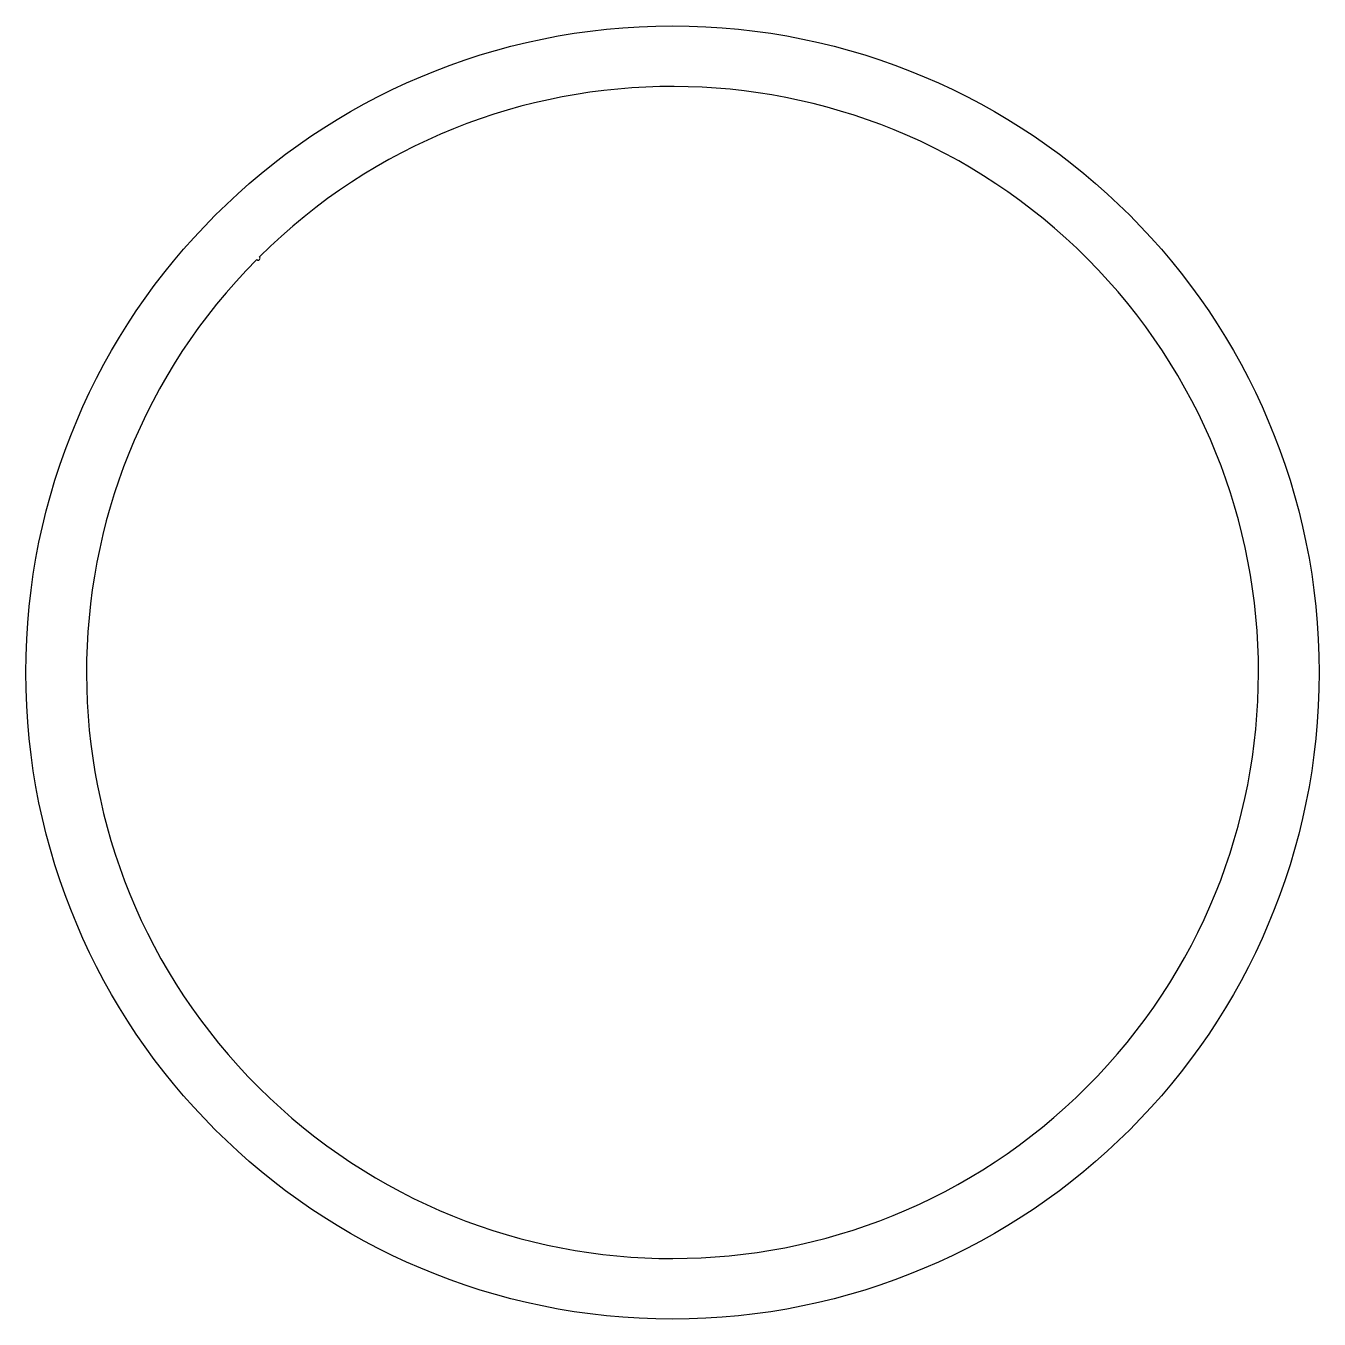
# Model space of a CAD drawing. Extents: x 1645.4 to 1709.4, y 1387.1 to 1451.1.
import ezdxf

# ---------------------------------------------------------------- set-up
doc = ezdxf.new("R2010")
doc.units = 0
doc.layers.get('0').update_dxf_attribs({"linetype": 'CONTINUOUS'})

msp = doc.modelspace()

# ---------------------------------------------------------------- linework, layer by layer
msp.add_circle((1677.422, 1419.141), 32)
for centre, radius, start, end in [((1677.422, 1419.141), 29, 135.19757, 134.80243), ((1656.916, 1439.647), 0.1, 225.09879, 44.90121)]:
    msp.add_arc(centre, radius, start, end)

doc.saveas('drawing.dxf')
